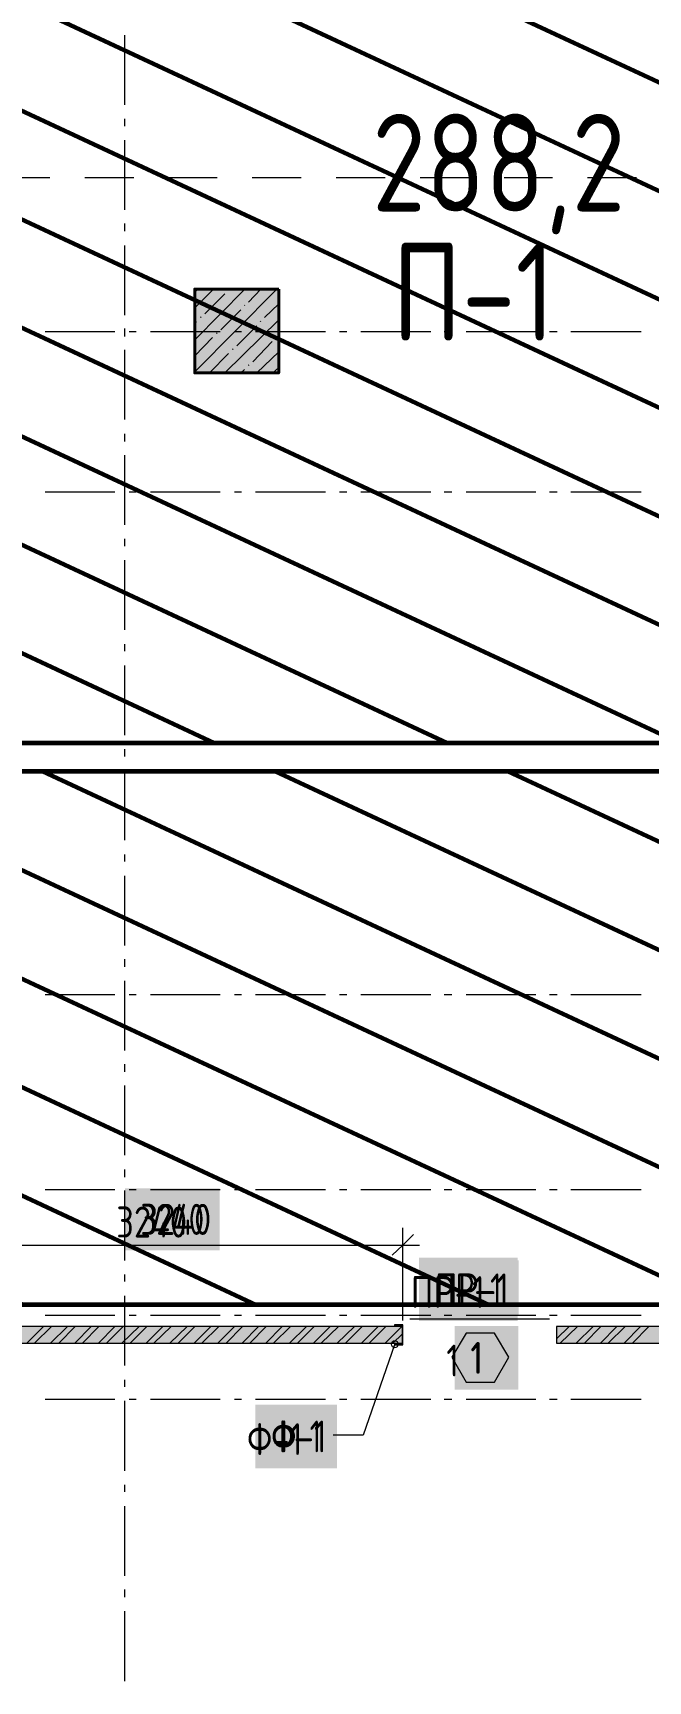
# Model space of a CAD drawing. Header units: millimetres. Extents: x -164500 to 426394, y -23753 to 102118.
# Drawn here: x -148861 to -144455, y 9049 to 20866 of the extents above; entities that cross this region are included whole.
import ezdxf

# ---------------------------------------------------------------- set-up
doc = ezdxf.new("R2010")
doc.units = ezdxf.units.MM
doc.layers.add('0) шлифовка', color=5, linetype='Continuous', lineweight=60)
doc.layers.add('PDF _Геометрия', color=7, linetype='Continuous', true_color=0x1f1f1f)
doc.layers.add('PDF _Сплошная заливка', color=7, linetype='Continuous', true_color=0xffffff)
doc.layers.add('PDF _Текст', color=7, linetype='Continuous')
doc.styles.get("Standard").update_dxf_attribs({"font": 'ГОСТ тип А.ttf'})
doc.styles.add('СПДС', font='ГОСТ тип А.ttf', dxfattribs={"width": 0.9})
doc.linetypes.add('зигзаг', pattern='A,0.00254,-5.08,[131,ltypeshp.shx,S=5.08,R=0,X=-5.08,Y=0],-10.16,[131,ltypeshp.shx,S=5.08,R=180,X=5.08,Y=0],-5.08', length=20.32254)
pattern_1 = [(155, (205553.1, 26879), (-297.8825, -638.811), [])]

msp = doc.modelspace()

# ---------------------------------------------------------------- hatches: boundary and pattern name
at = {"layer": '0) шлифовка', "true_color": 0x2776bb}
h = msp.add_hatch(dxfattribs=at)
h.set_pattern_fill('ANSI31', color=152, scale=222, angle=110)
h.set_pattern_definition(pattern_1)
h.paths.add_polyline_path([(-156073.471, 15776.332), (-139496.659, 15776.332), (-139496.659, 27246.871), (-156073.471, 27246.871)])
h = msp.add_hatch(dxfattribs=at)
h.set_pattern_fill('ANSI31', color=152, scale=222, angle=110)
h.set_pattern_definition(pattern_1)
h.paths.add_polyline_path([(-149541.029, 15572.987), (-136247.384, 15572.987), (-136247.384, 11747.569), (-149541.029, 11747.569)])
at = {"layer": 'PDF _Сплошная заливка', "linetype": 'зигзаг', "transparency": 33554559}
h = msp.add_hatch(color=256, dxfattribs=at)
h.paths.add_polyline_path([(-149956.191, 11472.207), (-149956.191, 11590.825), (-152154.853, 11590.825), (-152154.853, 11472.207)])
h.paths.add_polyline_path([(-132887.963, 11590.825), (-132887.963, 11472.207), (-129791.196, 11472.207), (-129791.196, 11590.825)])
h.paths.add_polyline_path([(-132892.2, 11472.207), (-132892.2, 11590.825), (-135993.203, 11590.825), (-135993.203, 11472.207)])
h.paths.add_polyline_path([(-136493.091, 11472.207), (-136493.091, 11590.825), (-142000.338, 11590.825), (-142000.338, 11472.207)])
h.paths.add_polyline_path([(-142500.226, 11472.207), (-142500.226, 11590.825), (-145109.814, 11590.825), (-145109.814, 11472.207)])
h.paths.add_polyline_path([(-146215.5, 11472.207), (-146215.5, 11590.825), (-149452.066, 11590.825), (-149452.066, 11472.207)])

# ---------------------------------------------------------------- linework, layer by layer
at = {"layer": '0) шлифовка'}
for points in [[(-156073.471, 15776.332), (-139496.659, 15776.332), (-139496.659, 27246.871), (-156073.471, 27246.871)], [(-149541.029, 15572.987), (-136247.384, 15572.987), (-136247.384, 11747.569), (-149541.029, 11747.569)]]:
    msp.add_lwpolyline(points, close=True, dxfattribs=at)
at = {"layer": 'PDF _Геометрия', "color": 7, "lineweight": 9}
for points in [[(-148202.345, 20351.583), (-148202.345, 20851.471)], [(-148202.345, 20199.074), (-148202.345, 20249.911)], [(-148202.345, 19597.514), (-148202.345, 20097.402)], [(-148202.345, 19445.005), (-148202.345, 19500.078)], [(-148202.345, 18843.445), (-148202.345, 19343.333)], [(-148774.251, 18724.827), (-148274.362, 18724.827)], [(-148202.345, 18690.936), (-148202.345, 18746.009)], [(-148172.69, 18724.827), (-148121.854, 18724.827)], [(-148020.182, 18724.827), (-147520.293, 18724.827)], [(-147418.621, 18724.827), (-147367.785, 18724.827)], [(-147266.113, 18724.827), (-146766.224, 18724.827)], [(-146664.552, 18724.827), (-146613.716, 18724.827)], [(-146512.044, 18724.827), (-146012.155, 18724.827)], [(-145914.719, 18724.827), (-145859.647, 18724.827)], [(-145757.974, 18724.827), (-145258.086, 18724.827)], [(-145160.65, 18724.827), (-145105.578, 18724.827)], [(-145008.142, 18724.827), (-144504.017, 18724.827)], [(-148202.345, 18093.612), (-148202.345, 18593.5)], [(-148202.345, 17936.867), (-148202.345, 17991.94)], [(-148202.345, 17339.543), (-148202.345, 17839.431)], [(-148774.251, 17576.778), (-148274.362, 17576.778)], [(-148172.69, 17576.778), (-148121.854, 17576.778)], [(-148020.182, 17576.778), (-147520.293, 17576.778)], [(-147418.621, 17576.778), (-147367.785, 17576.778)], [(-147266.113, 17576.778), (-146766.224, 17576.778)], [(-146664.552, 17576.778), (-146613.716, 17576.778)], [(-146512.044, 17576.778), (-146012.155, 17576.778)], [(-145914.719, 17576.778), (-145859.647, 17576.778)], [(-145757.974, 17576.778), (-145258.086, 17576.778)], [(-145160.65, 17576.778), (-145105.578, 17576.778)], [(-145008.142, 17576.778), (-144504.017, 17576.778)], [(-148202.345, 17187.034), (-148202.345, 17237.87)], [(-148202.345, 16585.474), (-148202.345, 17085.362)], [(-148202.345, 16432.965), (-148202.345, 16483.801)], [(-148202.345, 15831.404), (-148202.345, 16331.293)], [(-148202.345, 15678.896), (-148202.345, 15729.732)], [(-148774.251, 15572.987), (-148274.362, 15572.987)], [(-148202.345, 15077.335), (-148202.345, 15577.224)], [(-148172.69, 15572.987), (-148121.854, 15572.987)], [(-148020.182, 15572.987), (-147520.293, 15572.987)], [(-147418.621, 15572.987), (-147367.785, 15572.987)], [(-147266.113, 15572.987), (-146766.224, 15572.987)], [(-146664.552, 15572.987), (-146613.716, 15572.987)], [(-146512.044, 15572.987), (-146012.155, 15572.987)], [(-145914.719, 15572.987), (-145859.647, 15572.987)], [(-145757.974, 15572.987), (-145258.086, 15572.987)], [(-145160.65, 15572.987), (-145105.578, 15572.987)], [(-145008.142, 15572.987), (-144504.017, 15572.987)], [(-148202.345, 14924.827), (-148202.345, 14975.663)], [(-148202.345, 14323.266), (-148202.345, 14823.155)], [(-148202.345, 14170.758), (-148202.345, 14225.83)], [(-148202.345, 13569.197), (-148202.345, 14069.086)], [(-148774.251, 13971.65), (-148274.362, 13971.65)], [(-148172.69, 13971.65), (-148121.854, 13971.65)], [(-148020.182, 13971.65), (-147520.293, 13971.65)], [(-147418.621, 13971.65), (-147367.785, 13971.65)], [(-147266.113, 13971.65), (-146766.224, 13971.65)], [(-146664.552, 13971.65), (-146613.716, 13971.65)], [(-146512.044, 13971.65), (-146012.155, 13971.65)], [(-145914.719, 13971.65), (-145859.647, 13971.65)], [(-145757.974, 13971.65), (-145258.086, 13971.65)], [(-145160.65, 13971.65), (-145105.578, 13971.65)], [(-145008.142, 13971.65), (-144504.017, 13971.65)], [(-148202.345, 13416.689), (-148202.345, 13471.761)], [(-148202.345, 12819.364), (-148202.345, 13319.253)], [(-148202.345, 12662.62), (-148202.345, 12717.692)], [(-148774.251, 12573.656), (-148274.362, 12573.656)], [(-148202.345, 12065.295), (-148202.345, 12565.184)], [(-148172.69, 12573.656), (-148121.854, 12573.656)], [(-148020.182, 12573.656), (-147520.293, 12573.656)], [(-147418.621, 12573.656), (-147367.785, 12573.656)], [(-147266.113, 12573.656), (-146766.224, 12573.656)], [(-146664.552, 12573.656), (-146613.716, 12573.656)], [(-146512.044, 12573.656), (-146012.155, 12573.656)], [(-145914.719, 12573.656), (-145859.647, 12573.656)], [(-145757.974, 12573.656), (-145258.086, 12573.656)], [(-145160.65, 12573.656), (-145105.578, 12573.656)], [(-145008.142, 12573.656), (-144504.017, 12573.656)], [(-146211.263, 11633.188), (-146211.263, 12175.44), (-146211.263, 12298.294)], [(-149693.537, 12175.44), (-149452.066, 12175.44), (-146092.646, 12175.44)], [(-148202.345, 11912.787), (-148202.345, 11963.623)], [(-148202.345, 11311.226), (-148202.345, 11811.115)], [(-148774.251, 11671.315), (-148274.362, 11671.315)], [(-148172.69, 11671.315), (-148121.854, 11671.315)], [(-148020.182, 11671.315), (-147520.293, 11671.315)], [(-147418.621, 11671.315), (-147367.785, 11671.315)], [(-147266.113, 11671.315), (-146766.224, 11671.315)], [(-146664.552, 11671.315), (-146613.716, 11671.315)], [(-146512.044, 11671.315), (-146012.155, 11671.315)], [(-146160.427, 11645.897), (-145160.65, 11645.897)], [(-145914.719, 11671.315), (-145859.647, 11671.315)], [(-145757.974, 11671.315), (-145258.086, 11671.315)], [(-145160.65, 11671.315), (-145105.578, 11671.315)], [(-145008.142, 11671.315), (-144504.017, 11671.315)], [(-146270.572, 11459.498), (-146495.098, 10811.338), (-146711.152, 10811.338)], [(-148202.345, 11158.718), (-148202.345, 11209.554)], [(-148774.251, 11069.754), (-148274.362, 11069.754)], [(-148202.345, 10557.157), (-148202.345, 11057.045)], [(-148172.69, 11069.754), (-148121.854, 11069.754)], [(-148020.182, 11069.754), (-147520.293, 11069.754)], [(-147418.621, 11069.754), (-147367.785, 11069.754)], [(-147266.113, 11069.754), (-146766.224, 11069.754)], [(-146664.552, 11069.754), (-146613.716, 11069.754)], [(-146512.044, 11069.754), (-146012.155, 11069.754)], [(-145914.719, 11069.754), (-145859.647, 11069.754)], [(-145757.974, 11069.754), (-145258.086, 11069.754)], [(-145160.65, 11069.754), (-145105.578, 11069.754)], [(-145008.142, 11069.754), (-144504.017, 11069.754)], [(-148202.345, 10404.649), (-148202.345, 10455.485)], [(-148202.345, 9803.088), (-148202.345, 10302.976)], [(-148202.345, 9650.579), (-148202.345, 9705.652)], [(-148202.345, 9049.019), (-148202.345, 9548.907)]]:
    msp.add_lwpolyline(points, dxfattribs=at)
at = {"layer": 'PDF _Геометрия', "color": 8, "lineweight": 9, "true_color": 0x808080}
for points in [[(-149091.977, 19830.513), (-148740.36, 19830.513)], [(-148490.416, 19830.513), (-148138.799, 19830.513)], [(-147888.855, 19830.513), (-147541.475, 19830.513)], [(-147291.531, 19830.513), (-146939.914, 19830.513)], [(-146689.97, 19830.513), (-146338.353, 19830.513)], [(-146088.409, 19830.513), (-145736.793, 19830.513)], [(-145486.848, 19830.513), (-145139.468, 19830.513)], [(-144889.524, 19830.513), (-144537.908, 19830.513)]]:
    msp.add_lwpolyline(points, dxfattribs=at)
at = {"layer": 'PDF _Геометрия', "lineweight": 9}
for points in [[(-147702.456, 18894.281), (-147566.893, 19029.844)], [(-147702.456, 18665.518), (-147342.367, 19029.844)], [(-147702.456, 18436.756), (-147113.604, 19029.844)], [(-147702.456, 19008.662), (-147681.274, 19029.844)], [(-147460.984, 19025.607), (-147456.748, 19029.844)], [(-147316.949, 18936.644), (-147227.986, 19029.844)], [(-147630.438, 18851.917), (-147486.403, 18995.953)], [(-147346.603, 18911.226), (-147342.367, 18915.462)], [(-147202.568, 18826.499), (-147100.895, 18923.935)], [(-147702.456, 18779.899), (-147689.747, 18796.845)], [(-147660.093, 18826.499), (-147655.856, 18830.736)], [(-147516.057, 18737.536), (-147372.021, 18881.572)], [(-147486.403, 18428.283), (-147100.895, 18809.554)], [(-147232.222, 18796.845), (-147227.986, 18801.081)], [(-147702.456, 18551.137), (-147575.366, 18682.463)], [(-147545.711, 18712.118), (-147541.475, 18716.354)], [(-147401.676, 18623.155), (-147257.64, 18767.19)], [(-147117.841, 18682.463), (-147113.604, 18686.7)], [(-147596.547, 18428.283), (-147460.984, 18568.082)], [(-147431.33, 18597.737), (-147427.094, 18601.973)], [(-147287.294, 18508.773), (-147147.495, 18652.809)], [(-147257.64, 18428.283), (-147100.895, 18580.791)], [(-147372.021, 18428.283), (-147346.603, 18453.701)], [(-147316.949, 18483.355), (-147312.712, 18487.592)], [(-147143.259, 18428.283), (-147100.895, 18466.41)]]:
    msp.add_lwpolyline(points, dxfattribs=at)
at = {"layer": 'PDF _Геометрия', "color": 7, "lineweight": 40}
msp.add_lwpolyline([(-147100.895, 19029.844), (-147702.456, 19029.844), (-147702.456, 18428.283), (-147100.895, 18428.283)], close=True, dxfattribs=at)
at = {"layer": 'PDF _Геометрия', "color": 7, "lineweight": 18}
msp.add_lwpolyline([(-146135.009, 12251.694), (-146211.263, 12175.44), (-146287.517, 12103.422)], dxfattribs=at)
at = {"layer": 'PDF _Геометрия', "color": 16, "lineweight": 9, "true_color": 0x800000}
for points in [[(-146215.5, 11590.825), (-149452.066, 11590.825), (-149452.066, 11472.207), (-146215.5, 11472.207)], [(-146211.263, 11472.207), (-146211.263, 11590.825)]]:
    msp.add_lwpolyline(points, dxfattribs=at)
at = {"layer": 'PDF _Геометрия', "color": 15, "lineweight": 9, "true_color": 0xa54a4a}
for points in [[(-148905.578, 11472.207), (-148786.96, 11590.825)], [(-148850.505, 11472.207), (-148727.651, 11590.825)], [(-148736.124, 11472.207), (-148613.27, 11590.825)], [(-148676.815, 11472.207), (-148558.197, 11590.825)], [(-148562.434, 11472.207), (-148443.816, 11590.825)], [(-148507.361, 11472.207), (-148388.744, 11590.825)], [(-148392.98, 11472.207), (-148274.362, 11590.825)], [(-148333.671, 11472.207), (-148215.054, 11590.825)], [(-148223.526, 11472.207), (-148100.672, 11590.825)], [(-148164.217, 11472.207), (-148045.6, 11590.825)], [(-148049.836, 11472.207), (-147931.219, 11590.825)], [(-147994.764, 11472.207), (-147871.91, 11590.825)], [(-147880.382, 11472.207), (-147757.529, 11590.825)], [(-147821.074, 11472.207), (-147702.456, 11590.825)], [(-147706.692, 11472.207), (-147588.075, 11590.825)], [(-147651.62, 11472.207), (-147528.766, 11590.825)], [(-147537.239, 11472.207), (-147418.621, 11590.825)], [(-147477.93, 11472.207), (-147359.312, 11590.825)], [(-147363.549, 11472.207), (-147244.931, 11590.825)], [(-147308.476, 11472.207), (-147189.858, 11590.825)], [(-147194.095, 11472.207), (-147075.477, 11590.825)], [(-147139.022, 11472.207), (-147016.168, 11590.825)], [(-147024.641, 11472.207), (-146901.787, 11590.825)], [(-146965.332, 11472.207), (-146846.715, 11590.825)], [(-146850.951, 11472.207), (-146732.333, 11590.825)], [(-146795.879, 11472.207), (-146673.025, 11590.825)], [(-146681.497, 11472.207), (-146558.643, 11590.825)], [(-146622.188, 11472.207), (-146503.571, 11590.825)], [(-146507.807, 11472.207), (-146389.19, 11590.825)], [(-146452.735, 11472.207), (-146334.117, 11590.825)], [(-146338.353, 11472.207), (-146219.736, 11590.825)], [(-145109.814, 11501.861), (-145020.851, 11590.825)], [(-145084.396, 11472.207), (-144961.542, 11590.825)], [(-144970.015, 11472.207), (-144847.161, 11590.825)], [(-144910.706, 11472.207), (-144792.088, 11590.825)], [(-144796.324, 11472.207), (-144677.707, 11590.825)], [(-144741.252, 11472.207), (-144618.398, 11590.825)], [(-144626.871, 11472.207), (-144508.253, 11590.825)], [(-144567.562, 11472.207), (-144448.944, 11590.825)], [(-146283.281, 11472.207), (-146215.5, 11535.752)]]:
    msp.add_lwpolyline(points, dxfattribs=at)
at = {"layer": 'PDF _Геометрия', "color": 7, "lineweight": 20}
msp.add_lwpolyline([(-146215.5, 11467.971), (-146270.572, 11467.971), (-146270.572, 11459.498), (-146211.263, 11459.498), (-146211.263, 11603.534), (-146270.572, 11603.534), (-146270.572, 11595.061), (-146215.5, 11595.061)], close=True, dxfattribs=at)
at = {"layer": 'PDF _Геометрия', "color": 16, "lineweight": 9, "true_color": 0x800000}
msp.add_lwpolyline([(-142500.226, 11590.825), (-145109.814, 11590.825), (-145109.814, 11472.207), (-142500.226, 11472.207)], close=True, dxfattribs=at)
at = {"layer": 'PDF _Геометрия', "color": 7, "lineweight": 9}
msp.add_lwpolyline([(-145757.974, 11544.225), (-145859.647, 11370.535), (-145757.974, 11192.608), (-145554.63, 11192.608), (-145452.958, 11370.535), (-145554.63, 11544.225)], close=True, dxfattribs=at)
at = {"layer": 'PDF _Геометрия', "color": 7, "linetype": 'зигзаг', "lineweight": 9}
for points in [[(-146291.754, 11463.734), (-146291.754, 11480.68), (-146283.281, 11489.152), (-146270.572, 11489.152)], [(-146291.754, 11463.734), (-146291.754, 11480.68), (-146283.281, 11489.152), (-146270.572, 11489.152)], [(-146270.572, 11438.316), (-146283.281, 11438.316), (-146291.754, 11451.025), (-146291.754, 11463.734)], [(-146270.572, 11438.316), (-146283.281, 11438.316), (-146291.754, 11451.025), (-146291.754, 11463.734)], [(-146270.572, 11489.152), (-146257.863, 11489.152), (-146245.154, 11480.68), (-146245.154, 11463.734)], [(-146270.572, 11489.152), (-146257.863, 11489.152), (-146245.154, 11480.68), (-146245.154, 11463.734)], [(-146245.154, 11463.734), (-146245.154, 11451.025), (-146257.863, 11438.316), (-146270.572, 11438.316)], [(-146245.154, 11463.734), (-146245.154, 11451.025), (-146257.863, 11438.316), (-146270.572, 11438.316)]]:
    msp.add_open_spline(points, degree=3, dxfattribs=at)
at = {"layer": 'PDF _Сплошная заливка', "linetype": 'зигзаг', "lineweight": 5, "transparency": 33554559}
msp.add_solid([(-147702.456, 19029.844), (-147702.456, 18428.283), (-147100.895, 19029.844), (-147100.895, 18428.283)], dxfattribs=at)
at = {"layer": 'PDF _Сплошная заливка', "linetype": 'зигзаг', "lineweight": 9, "transparency": 33554559}
for points in [[(-145982.501, 12065.295), (-145982.501, 11667.079), (-145626.648, 12065.295), (-145626.648, 11667.079)], [(-145639.357, 12065.295), (-145639.357, 11667.079), (-145491.085, 12065.295), (-145491.085, 11667.079)], [(-145491.085, 12065.295), (-145491.085, 11667.079), (-145380.94, 12065.295), (-145380.94, 11667.079)]]:
    msp.add_solid(points, dxfattribs=at)

# ---------------------------------------------------------------- texts
at = {"char_height": 700, "attachment_point": 4}
for s, insert in [('288,2', (-146431.729, 19854.092)), ('П-1', (-146287.892, 19008.936))]:
    msp.add_mtext(s, dxfattribs=dict(at, insert=insert))
at = {"linetype": 'зигзаг', "attachment_point": 4, "style": 'СПДС', "bg_fill": 1, "box_fill_scale": 1.5, "bg_fill_color": 7, "bg_fill_true_color": 16777215, "bg_fill_transparency": 0}
for s, insert, char_height in [('3240', (-148090.961, 12359.34), 222.8704), ('ПР-1', (-145981.175, 11857.498), 227.9894), ('1', (-145726.984, 11366.06), 227.989), ('Ф-1', (-147154.69, 10802.605), 227.9894)]:
    msp.add_mtext(s, dxfattribs=dict(at, insert=insert, char_height=char_height))
at = {"layer": 'PDF _Текст', "linetype": 'зигзаг', "attachment_point": 4}
for s, insert, char_height in [('3240', (-148264.402, 12340.187), 222.8704), ('3240', (-148090.961, 12359.34), 222.8704), ('ПР-1', (-146154.617, 11838.346), 227.9894), ('ПР-1', (-145981.175, 11857.498), 227.9894), ('1', (-145726.984, 11366.06), 227.989), ('1', (-145900.426, 11346.908), 227.989), ('Ф-1', (-147328.132, 10783.453), 227.9894), ('Ф-1', (-147154.69, 10802.605), 227.9894)]:
    msp.add_mtext(s, dxfattribs=dict(at, insert=insert, char_height=char_height))

doc.saveas('drawing.dxf')
